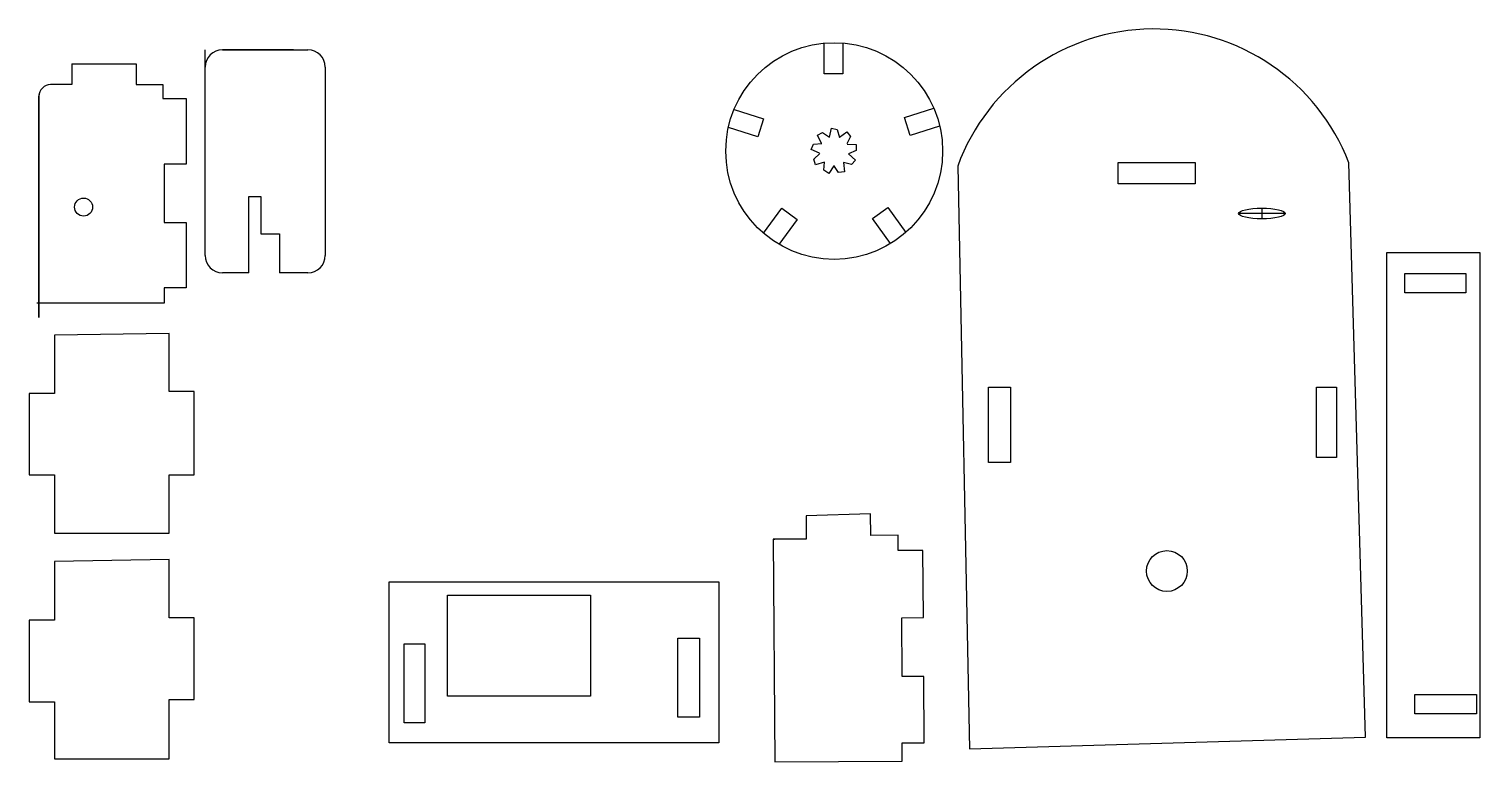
# Model space of a CAD drawing. Header units: millimetres. Extents: x -59 to 66, y -67 to -4.
import ezdxf

# ---------------------------------------------------------------- set-up
doc = ezdxf.new("R2010")
doc.units = ezdxf.units.MM
doc.layers.get('0').update_dxf_attribs({"linetype": 'CONTINUOUS'})

msp = doc.modelspace()

# ---------------------------------------------------------------- linework, layer by layer
for p, q in [((-43.58, -23.66), (-43.58, -6)), ((-36, -6), (-42.08, -6)), ((-42.08, -6), (-34.76, -6)), ((9.53, -8.08), (9.53, -5.44)), ((11.15, -5.44), (11.15, -8.08)), ((-55.02, -7.2), (-55.02, -9)), ((-55.02, -7.2), (-49.5, -7.2)), ((-49.5, -7.2), (-49.5, -9)), ((-43.58, -20.01), (-43.58, -7.5)), ((-33.26, -7.5), (-33.26, -23.66)), ((11.15, -8.08), (9.53, -8.08)), ((-57.83, -9.85), (-57.83, -29)), ((-55.02, -9), (-56.83, -9)), ((-49.5, -9), (-47.19, -9)), ((-47.19, -9), (-47.19, -10.2)), ((-57.83, -29), (-57.83, -10)), ((-47.19, -10.2), (-45.2, -10.2)), ((-45.2, -10.2), (-45.2, -15.82)), ((1.82, -11.12), (4.34, -11.94)), ((16.42, -11.82), (18.94, -11.01)), ((4.34, -11.94), (3.84, -13.49)), ((16.93, -13.37), (16.42, -11.82)), ((3.84, -13.49), (1.32, -12.67)), ((8.96, -13.34), (9.41, -13.1)), ((9.32, -14.04), (8.96, -13.34)), ((9.41, -13.1), (9.99, -13.51)), ((10, -13.5), (10.17, -12.73)), ((10.17, -12.73), (10.67, -12.84)), ((10.67, -12.84), (10.85, -13.53)), ((10.86, -13.52), (11.49, -13.05)), ((11.49, -13.05), (11.8, -13.45)), ((11.8, -13.45), (11.5, -14.09)), ((19.44, -12.55), (16.93, -13.37)), ((8.42, -14.58), (8.62, -14.11)), ((9.15, -14.89), (8.42, -14.58)), ((8.62, -14.11), (9.33, -14.05)), ((8.66, -15.4), (9.16, -14.9)), ((11.51, -14.1), (12.3, -14.13)), ((12.28, -14.64), (11.63, -14.94)), ((12.3, -14.13), (12.28, -14.64)), ((-45.2, -15.82), (-47.1, -15.82)), ((-47.1, -15.82), (-47.1, -20.82)), ((8.81, -15.88), (8.66, -15.4)), ((9.56, -15.65), (8.81, -15.88)), ((9.51, -16.35), (9.58, -15.65)), ((10.37, -15.96), (9.94, -16.63)), ((10.78, -16.54), (10.38, -15.95)), ((11.88, -15.86), (11.19, -15.67)), ((11.19, -15.69), (11.29, -16.47)), ((11.64, -14.95), (12.22, -15.49)), ((12.22, -15.49), (11.88, -15.86)), ((9.94, -16.63), (9.51, -16.35)), ((11.29, -16.47), (10.78, -16.54)), ((-39.82, -25.16), (-39.82, -18.6)), ((-39.82, -18.6), (-38.8, -18.6)), ((-38.8, -18.6), (-38.8, -21.8)), ((4.35, -21.75), (5.9, -19.61)), ((5.9, -19.61), (7.22, -20.57)), ((13.68, -20.5), (15, -19.54)), ((15, -19.54), (16.55, -21.68)), ((47.1, -19.6), (47.1, -20.52)), ((-47.1, -20.82), (-45.2, -20.82)), ((-45.2, -20.82), (-45.2, -26.43)), ((7.22, -20.57), (5.66, -22.71)), ((15.24, -22.64), (13.68, -20.5)), ((49.1, -20.06), (45.1, -20.06)), ((-38.8, -21.8), (-37.2, -21.8)), ((-37.2, -21.8), (-37.2, -25.16)), ((-39.82, -25.16), (-42.08, -25.16)), ((-34.76, -25.16), (-37.2, -25.16)), ((-45.2, -26.43), (-47.1, -26.43)), ((-47.1, -26.43), (-47.1, -27.75)), ((-47.1, -27.75), (-58, -27.75)), ((5.16, -48), (5.3, -48))]:
    msp.add_line(p, q)
msp.add_lwpolyline([(21, -16), (22, -66), (56, -65), (54.55, -15.7, 0.693145)], format="xyb", close=True)
for points in [[(34.76, -15.68), (41.37, -15.68), (41.37, -17.52), (34.76, -17.52)], [(57.83, -23.4), (65.81, -23.4), (65.81, -65.08), (57.83, -65.08)], [(59.37, -25.2), (64.59, -25.2), (64.59, -26.88), (59.37, -26.88)], [(-56.5, -30.5), (-56.5, -35.5), (-58.68, -35.5), (-58.68, -42.5), (-56.5, -42.5), (-56.5, -47.5), (-46.67, -47.5), (-46.67, -42.5), (-44.5, -42.5), (-44.5, -35.35), (-46.67, -35.35), (-46.67, -30.35)], [(-58.68, -42.5), (-56.5, -42.5), (-56.5, -47.5), (-46.67, -47.5), (-46.67, -42.5), (-44.5, -42.5), (-44.5, -35.35), (-46.67, -35.35), (-46.67, -30.35), (-56.5, -30.5), (-56.5, -35.5), (-58.68, -35.5)], [(23.64, -34.96), (25.54, -34.96), (25.54, -41.42), (23.64, -41.42)], [(51.79, -34.96), (53.5, -34.96), (53.5, -41), (51.79, -41)], [(8, -46), (8, -48), (5.16, -48), (5.3, -67.14), (16.24, -67.06), (16.24, -65.5), (18.13, -65.49), (18.09, -59.8), (16.24, -59.81), (16.21, -54.76), (18.05, -54.75), (18.01, -48.98), (15.9, -49), (15.89, -47.68), (13.54, -47.7), (13.53, -45.83)], [(-58.68, -61.98), (-56.5, -61.98), (-56.5, -66.87), (-46.67, -66.87), (-46.67, -61.77), (-44.5, -61.77), (-44.5, -54.77), (-46.67, -54.77), (-46.67, -49.77), (-56.5, -49.92), (-56.5, -54.98), (-58.68, -54.98)], [(-27.79, -51.67), (0.5, -51.67), (0.5, -65.5), (-27.79, -65.5)], [(-22.79, -52.81), (-10.5, -52.81), (-10.5, -61.5), (-22.79, -61.5)], [(-26.5, -57), (-24.72, -57), (-24.72, -63.78), (-26.5, -63.78)], [(-3, -56.5), (-1.15, -56.5), (-1.15, -63.3), (-3, -63.3)], [(60.21, -61.34), (65.5, -61.34), (65.5, -63), (60.21, -63)]]:
    msp.add_lwpolyline(points, close=True)
for centre, radius in [((10.4, -14.7), 9.3), ((-54, -19.51), 0.775), ((38.95, -50.75), 1.75)]:
    msp.add_circle(centre, radius)
for centre, radius, start, end in [((-42.08, -7.5), 1.5, 90, 180), ((-34.76, -7.5), 1.5, 0, 90), ((-56.83, -10), 1, 90, 180), ((-42.08, -23.66), 1.5, 180, 270), ((-34.76, -23.66), 1.5, 270, 360)]:
    msp.add_arc(centre, radius, start, end)
msp.add_ellipse((47.1, -20.06), major_axis=(-2, 0), ratio=0.229828)

doc.saveas('drawing.dxf')
